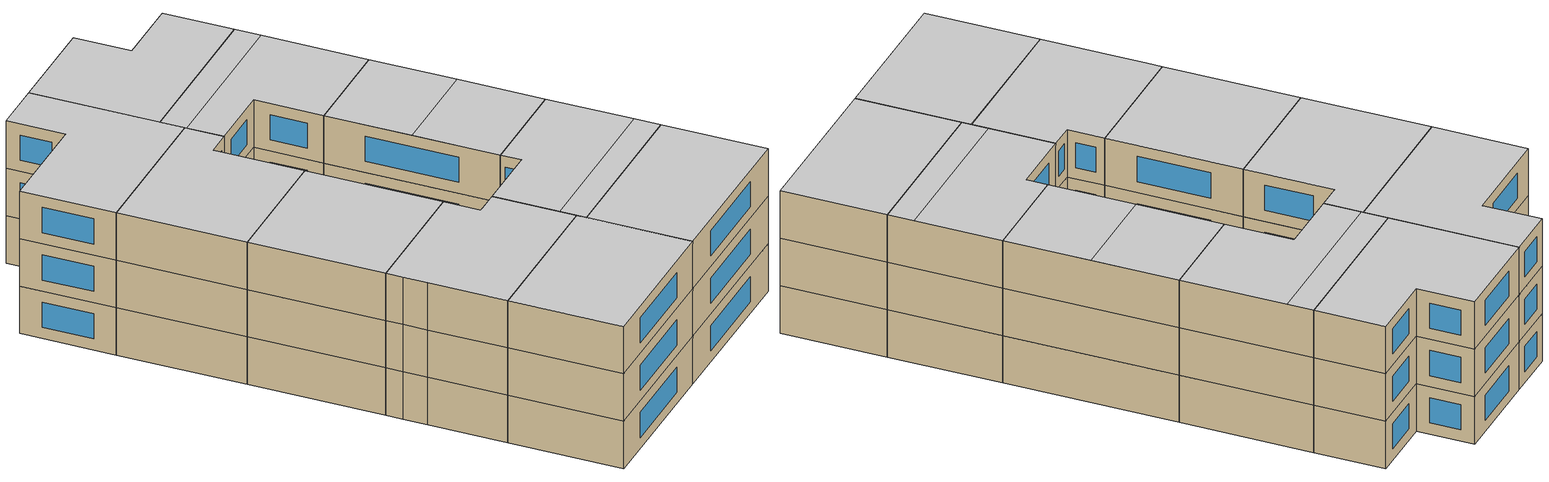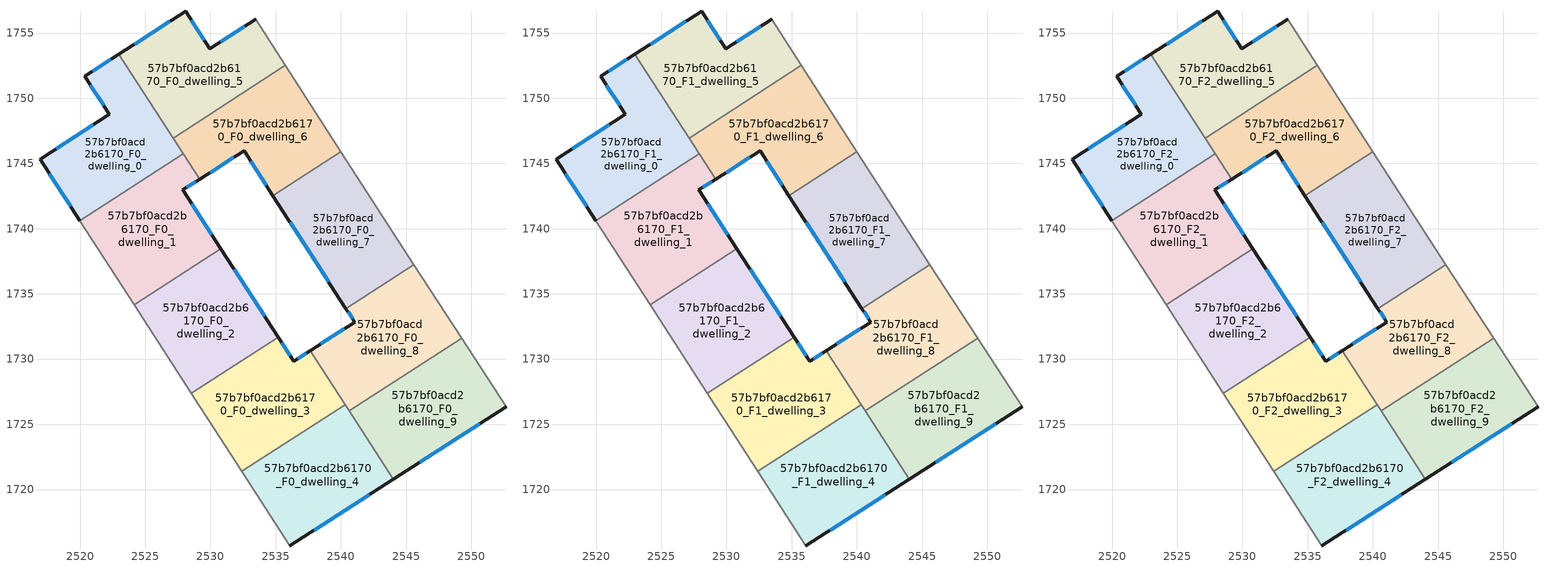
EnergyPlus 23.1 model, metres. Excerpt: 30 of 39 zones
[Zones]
57b7bf0acd2b6170_F0_dwelling_0
 floor ground (EU_floor_Construction): 2522.98,1753.38 2527.92,1745.73 2519.99,1740.6 2516.93,1745.34 2522.25,1748.75 2520.35,1751.69 z0
 wall outside (EU_wall_Construction): 2522.98,1753.38 2520.35,1751.69 2522.25,1748.75 2516.93,1745.34 2519.99,1740.6 z0:3
 wall to 57b7bf0acd2b6170_F0_dwelling_1 (EU_wall_Construction): 2519.99,1740.6 2527.92,1745.73 z0:3
 wall to 57b7bf0acd2b6170_F0_dwelling_5 (EU_wall_Construction): 2527.13,1746.95 2522.98,1753.38 z0:3
 wall to 57b7bf0acd2b6170_F0_dwelling_6 (EU_wall_Construction): 2527.92,1745.73 2527.13,1746.95 z0:3
 window (EU_Window_Construction): 2522.36,1752.98 2520.97,1752.09 / 2517.65,1744.23 2519.27,1741.72 / 2521,1747.95 2518.18,1746.14 / 2520.8,1751 2521.8,1749.44 z0.7:2.3
57b7bf0acd2b6170_F0_dwelling_1
 floor ground (EU_floor_Construction): 2529.17,1743.79 2527.89,1742.97 2530.79,1738.47 2524.15,1734.18 2519.99,1740.6 2527.92,1745.73 z0
 wall outside (EU_wall_Construction): 2530.79,1738.47 2527.89,1742.97 2529.17,1743.79 z0:3
 wall to 57b7bf0acd2b6170_F0_dwelling_2 (EU_wall_Construction): 2524.15,1734.18 2530.79,1738.47 z0:3
 wall adiabatic (EU_wall_Construction): 2519.99,1740.6 2524.15,1734.18 z0:3
 wall to 57b7bf0acd2b6170_F0_dwelling_6 (EU_wall_Construction): 2529.17,1743.79 2527.92,1745.73 z0:3
 window (EU_Window_Construction): 2528.19,1743.16 2528.87,1743.6 / 2530.11,1739.53 2528.57,1741.91 z0.7:2.3
57b7bf0acd2b6170_F0_dwelling_2
 floor ground (EU_floor_Construction): 2530.79,1738.47 2535.18,1731.68 2528.54,1727.38 2524.15,1734.18 z0
 wall outside (EU_wall_Construction): 2535.18,1731.68 2530.79,1738.47 z0:3
 wall to 57b7bf0acd2b6170_F0_dwelling_3 (EU_wall_Construction): 2528.54,1727.38 2535.18,1731.68 z0:3
 wall adiabatic (EU_wall_Construction): 2524.15,1734.18 2528.54,1727.38 z0:3
 window (EU_Window_Construction): 2534.15,1733.27 2531.82,1736.88 z0.7:2.3
57b7bf0acd2b6170_F0_dwelling_3
 floor ground (EU_floor_Construction): 2537.67,1730.65 2540.34,1726.51 2532.42,1721.38 2529.87,1725.32 2529.08,1726.55 2528.54,1727.38 2535.18,1731.68 2536.38,1729.82 z0
 wall outside (EU_wall_Construction): 2537.67,1730.65 2536.38,1729.82 2535.18,1731.68 z0:3
 wall to 57b7bf0acd2b6170_F0_dwelling_4 (EU_wall_Construction): 2532.42,1721.38 2540.34,1726.51 z0:3
 wall adiabatic (EU_wall_Construction): 2528.54,1727.38 2529.08,1726.55 2529.87,1725.32 2532.42,1721.38 z0:3
 wall to 57b7bf0acd2b6170_F0_dwelling_8 (EU_wall_Construction): 2540.34,1726.51 2537.67,1730.65 z0:3
 window (EU_Window_Construction): 2537.36,1730.46 2536.68,1730.02 / 2536.1,1730.26 2535.47,1731.24 z0.7:2.3
57b7bf0acd2b6170_F0_dwelling_4
 floor ground (EU_floor_Construction): 2540.34,1726.51 2544.03,1720.79 2536.09,1715.7 2532.42,1721.38 z0
 wall outside (EU_wall_Construction): 2536.09,1715.7 2544.03,1720.79 z0:3
 wall adiabatic (EU_wall_Construction): 2532.42,1721.38 2536.09,1715.7 z0:3
 wall to 57b7bf0acd2b6170_F0_dwelling_9 (EU_wall_Construction): 2544.03,1720.79 2540.65,1726.03 z0:3
 wall to 57b7bf0acd2b6170_F0_dwelling_8 (EU_wall_Construction): 2540.65,1726.03 2540.34,1726.51 z0:3
 window (EU_Window_Construction): 2537.96,1716.89 2542.17,1719.6 z0.7:2.3
57b7bf0acd2b6170_F0_dwelling_5
 floor ground (EU_floor_Construction): 2533.46,1756.05 2535.74,1752.51 2527.13,1746.95 2522.98,1753.38 2528.09,1756.66 2529.95,1753.79 z0
 wall outside (EU_wall_Construction): 2533.46,1756.05 2529.95,1753.79 2528.09,1756.66 2522.98,1753.38 z0:3
 wall to 57b7bf0acd2b6170_F0_dwelling_6 (EU_wall_Construction): 2527.13,1746.95 2535.74,1752.51 z0:3
 wall adiabatic (EU_wall_Construction): 2535.74,1752.51 2533.46,1756.05 z0:3
 window (EU_Window_Construction): 2526.89,1755.89 2524.18,1754.15 / 2529.51,1754.46 2528.53,1755.99 / 2532.63,1755.52 2530.77,1754.32 z0.7:2.3
57b7bf0acd2b6170_F0_dwelling_6
 floor ground (EU_floor_Construction): 2535.74,1752.51 2540.01,1745.91 2534.79,1742.54 2532.58,1745.97 2529.17,1743.79 2527.13,1746.95 z0
 wall outside (EU_wall_Construction): 2529.17,1743.79 2532.58,1745.97 2534.79,1742.54 z0:3
 wall adiabatic (EU_wall_Construction): 2540.01,1745.91 2535.74,1752.51 z0:3
 wall to 57b7bf0acd2b6170_F0_dwelling_7 (EU_wall_Construction): 2534.79,1742.54 2540.01,1745.91 z0:3
 window (EU_Window_Construction): 2529.97,1744.3 2531.78,1745.46 / 2533.1,1745.17 2534.27,1743.35 z0.7:2.3
57b7bf0acd2b6170_F0_dwelling_7
 floor ground (EU_floor_Construction): 2540.01,1745.91 2545.61,1737.25 2540.39,1733.88 2534.79,1742.54 z0
 wall outside (EU_wall_Construction): 2534.79,1742.54 2540.39,1733.88 z0:3
 wall adiabatic (EU_wall_Construction): 2545.61,1737.25 2540.01,1745.91 z0:3
 wall to 57b7bf0acd2b6170_F0_dwelling_8 (EU_wall_Construction): 2540.39,1733.88 2545.61,1737.25 z0:3
 window (EU_Window_Construction): 2536.11,1740.51 2539.08,1735.91 z0.7:2.3
57b7bf0acd2b6170_F0_dwelling_8
 floor ground (EU_floor_Construction): 2545.61,1737.25 2549.26,1731.59 2540.65,1726.03 2537.67,1730.65 2541.07,1732.83 2540.39,1733.88 z0
 wall outside (EU_wall_Construction): 2540.39,1733.88 2541.07,1732.83 2537.67,1730.65 z0:3
 wall adiabatic (EU_wall_Construction): 2549.26,1731.59 2545.61,1737.25 z0:3
 wall to 57b7bf0acd2b6170_F0_dwelling_9 (EU_wall_Construction): 2540.65,1726.03 2549.26,1731.59 z0:3
 window (EU_Window_Construction): 2540.27,1732.32 2538.46,1731.16 / 2540.55,1733.63 2540.91,1733.08 z0.7:2.3
57b7bf0acd2b6170_F0_dwelling_9
 floor ground (EU_floor_Construction): 2549.26,1731.59 2552.66,1726.33 2544.03,1720.79 2540.65,1726.03 z0
 wall outside (EU_wall_Construction): 2544.03,1720.79 2552.66,1726.33 z0:3
 wall adiabatic (EU_wall_Construction): 2552.66,1726.33 2549.26,1731.59 z0:3
 window (EU_Window_Construction): 2546.06,1722.09 2550.64,1725.03 z0.7:2.3
57b7bf0acd2b6170_F1_dwelling_0
 floor to 57b7bf0acd2b6170_F0_dwelling_0 (EU_floor_Construction): 2522.98,1753.38 2527.92,1745.73 2519.99,1740.6 2516.93,1745.34 2522.25,1748.75 2520.35,1751.69 z3
 wall outside (EU_wall_Construction): 2522.98,1753.38 2520.35,1751.69 2522.25,1748.75 2516.93,1745.34 2519.99,1740.6 z3:6
 wall to 57b7bf0acd2b6170_F1_dwelling_1 (EU_wall_Construction): 2519.99,1740.6 2527.92,1745.73 z3:6
 wall to 57b7bf0acd2b6170_F1_dwelling_5 (EU_wall_Construction): 2527.13,1746.95 2522.98,1753.38 z3:6
 wall to 57b7bf0acd2b6170_F1_dwelling_6 (EU_wall_Construction): 2527.92,1745.73 2527.13,1746.95 z3:6
 window (EU_Window_Construction): 2522.36,1752.98 2520.97,1752.09 / 2517.65,1744.23 2519.27,1741.72 / 2521,1747.95 2518.18,1746.14 / 2520.8,1751 2521.8,1749.44 z3.7:5.3
57b7bf0acd2b6170_F1_dwelling_1
 floor to 57b7bf0acd2b6170_F0_dwelling_1 (EU_floor_Construction): 2529.17,1743.79 2527.89,1742.97 2530.79,1738.47 2524.15,1734.18 2519.99,1740.6 2527.92,1745.73 z3
 wall outside (EU_wall_Construction): 2530.79,1738.47 2527.89,1742.97 2529.17,1743.79 z3:6
 wall to 57b7bf0acd2b6170_F1_dwelling_2 (EU_wall_Construction): 2524.15,1734.18 2530.79,1738.47 z3:6
 wall adiabatic (EU_wall_Construction): 2519.99,1740.6 2524.15,1734.18 z3:6
 wall to 57b7bf0acd2b6170_F1_dwelling_6 (EU_wall_Construction): 2529.17,1743.79 2527.92,1745.73 z3:6
 window (EU_Window_Construction): 2528.19,1743.16 2528.87,1743.6 / 2530.11,1739.53 2528.57,1741.91 z3.7:5.3
57b7bf0acd2b6170_F1_dwelling_2
 floor to 57b7bf0acd2b6170_F0_dwelling_2 (EU_floor_Construction): 2530.79,1738.47 2535.18,1731.68 2528.54,1727.38 2524.15,1734.18 z3
 wall outside (EU_wall_Construction): 2535.18,1731.68 2530.79,1738.47 z3:6
 wall to 57b7bf0acd2b6170_F1_dwelling_3 (EU_wall_Construction): 2528.54,1727.38 2535.18,1731.68 z3:6
 wall adiabatic (EU_wall_Construction): 2524.15,1734.18 2528.54,1727.38 z3:6
 window (EU_Window_Construction): 2534.15,1733.27 2531.82,1736.88 z3.7:5.3
57b7bf0acd2b6170_F1_dwelling_3
 floor to 57b7bf0acd2b6170_F0_dwelling_3 (EU_floor_Construction): 2537.67,1730.65 2540.34,1726.51 2532.42,1721.38 2529.87,1725.32 2529.08,1726.55 2528.54,1727.38 2535.18,1731.68 2536.38,1729.82 z3
 wall outside (EU_wall_Construction): 2537.67,1730.65 2536.38,1729.82 2535.18,1731.68 z3:6
 wall to 57b7bf0acd2b6170_F1_dwelling_4 (EU_wall_Construction): 2532.42,1721.38 2540.34,1726.51 z3:6
 wall adiabatic (EU_wall_Construction): 2528.54,1727.38 2529.08,1726.55 2529.87,1725.32 2532.42,1721.38 z3:6
 wall to 57b7bf0acd2b6170_F1_dwelling_8 (EU_wall_Construction): 2540.34,1726.51 2537.67,1730.65 z3:6
 window (EU_Window_Construction): 2537.36,1730.46 2536.68,1730.02 / 2536.1,1730.26 2535.47,1731.24 z3.7:5.3
57b7bf0acd2b6170_F1_dwelling_4
 floor to 57b7bf0acd2b6170_F0_dwelling_4 (EU_floor_Construction): 2540.34,1726.51 2544.03,1720.79 2536.09,1715.7 2532.42,1721.38 z3
 wall outside (EU_wall_Construction): 2536.09,1715.7 2544.03,1720.79 z3:6
 wall adiabatic (EU_wall_Construction): 2532.42,1721.38 2536.09,1715.7 z3:6
 wall to 57b7bf0acd2b6170_F1_dwelling_9 (EU_wall_Construction): 2544.03,1720.79 2540.65,1726.03 z3:6
 wall to 57b7bf0acd2b6170_F1_dwelling_8 (EU_wall_Construction): 2540.65,1726.03 2540.34,1726.51 z3:6
 window (EU_Window_Construction): 2537.96,1716.89 2542.17,1719.6 z3.7:5.3
57b7bf0acd2b6170_F1_dwelling_5
 floor to 57b7bf0acd2b6170_F0_dwelling_5 (EU_floor_Construction): 2533.46,1756.05 2535.74,1752.51 2527.13,1746.95 2522.98,1753.38 2528.09,1756.66 2529.95,1753.79 z3
 wall outside (EU_wall_Construction): 2533.46,1756.05 2529.95,1753.79 2528.09,1756.66 2522.98,1753.38 z3:6
 wall to 57b7bf0acd2b6170_F1_dwelling_6 (EU_wall_Construction): 2527.13,1746.95 2535.74,1752.51 z3:6
 wall adiabatic (EU_wall_Construction): 2535.74,1752.51 2533.46,1756.05 z3:6
 window (EU_Window_Construction): 2526.89,1755.89 2524.18,1754.15 / 2529.51,1754.46 2528.53,1755.99 / 2532.63,1755.52 2530.77,1754.32 z3.7:5.3
57b7bf0acd2b6170_F1_dwelling_6
 floor to 57b7bf0acd2b6170_F0_dwelling_6 (EU_floor_Construction): 2535.74,1752.51 2540.01,1745.91 2534.79,1742.54 2532.58,1745.97 2529.17,1743.79 2527.13,1746.95 z3
 wall outside (EU_wall_Construction): 2529.17,1743.79 2532.58,1745.97 2534.79,1742.54 z3:6
 wall adiabatic (EU_wall_Construction): 2540.01,1745.91 2535.74,1752.51 z3:6
 wall to 57b7bf0acd2b6170_F1_dwelling_7 (EU_wall_Construction): 2534.79,1742.54 2540.01,1745.91 z3:6
 window (EU_Window_Construction): 2529.97,1744.3 2531.78,1745.46 / 2533.1,1745.17 2534.27,1743.35 z3.7:5.3
57b7bf0acd2b6170_F1_dwelling_7
 floor to 57b7bf0acd2b6170_F0_dwelling_7 (EU_floor_Construction): 2540.01,1745.91 2545.61,1737.25 2540.39,1733.88 2534.79,1742.54 z3
 wall outside (EU_wall_Construction): 2534.79,1742.54 2540.39,1733.88 z3:6
 wall adiabatic (EU_wall_Construction): 2545.61,1737.25 2540.01,1745.91 z3:6
 wall to 57b7bf0acd2b6170_F1_dwelling_8 (EU_wall_Construction): 2540.39,1733.88 2545.61,1737.25 z3:6
 window (EU_Window_Construction): 2536.11,1740.51 2539.08,1735.91 z3.7:5.3
57b7bf0acd2b6170_F1_dwelling_8
 floor to 57b7bf0acd2b6170_F0_dwelling_8 (EU_floor_Construction): 2545.61,1737.25 2549.26,1731.59 2540.65,1726.03 2537.67,1730.65 2541.07,1732.83 2540.39,1733.88 z3
 wall outside (EU_wall_Construction): 2540.39,1733.88 2541.07,1732.83 2537.67,1730.65 z3:6
 wall adiabatic (EU_wall_Construction): 2549.26,1731.59 2545.61,1737.25 z3:6
 wall to 57b7bf0acd2b6170_F1_dwelling_9 (EU_wall_Construction): 2540.65,1726.03 2549.26,1731.59 z3:6
 window (EU_Window_Construction): 2540.27,1732.32 2538.46,1731.16 / 2540.55,1733.63 2540.91,1733.08 z3.7:5.3
57b7bf0acd2b6170_F1_dwelling_9
 floor to 57b7bf0acd2b6170_F0_dwelling_9 (EU_floor_Construction): 2549.26,1731.59 2552.66,1726.33 2544.03,1720.79 2540.65,1726.03 z3
 wall outside (EU_wall_Construction): 2544.03,1720.79 2552.66,1726.33 z3:6
 wall adiabatic (EU_wall_Construction): 2552.66,1726.33 2549.26,1731.59 z3:6
 window (EU_Window_Construction): 2546.06,1722.09 2550.64,1725.03 z3.7:5.3
57b7bf0acd2b6170_F2_dwelling_0
 floor to 57b7bf0acd2b6170_F1_dwelling_0 (EU_floor_Construction): 2522.98,1753.38 2527.92,1745.73 2519.99,1740.6 2516.93,1745.34 2522.25,1748.75 2520.35,1751.69 z6
 wall outside (EU_wall_Construction): 2522.98,1753.38 2520.35,1751.69 2522.25,1748.75 2516.93,1745.34 2519.99,1740.6 z6:9
 wall to 57b7bf0acd2b6170_F2_dwelling_1 (EU_wall_Construction): 2519.99,1740.6 2527.92,1745.73 z6:9
 wall to 57b7bf0acd2b6170_F2_dwelling_5 (EU_wall_Construction): 2527.13,1746.95 2522.98,1753.38 z6:9
 wall to 57b7bf0acd2b6170_F2_dwelling_6 (EU_wall_Construction): 2527.92,1745.73 2527.13,1746.95 z6:9
 window (EU_Window_Construction): 2522.36,1752.98 2520.97,1752.09 / 2517.65,1744.23 2519.27,1741.72 / 2521,1747.95 2518.18,1746.14 / 2520.8,1751 2521.8,1749.44 z6.7:8.3
 ceiling to 57b7bf0acd2b6170_F3_dwelling_0 (EU_floor_Construction): 2527.92,1745.73 2522.98,1753.38 2520.35,1751.69 2522.25,1748.75 2516.93,1745.34 2519.99,1740.6 z9
57b7bf0acd2b6170_F2_dwelling_1
 floor to 57b7bf0acd2b6170_F1_dwelling_1 (EU_floor_Construction): 2529.17,1743.79 2527.89,1742.97 2530.79,1738.47 2524.15,1734.18 2519.99,1740.6 2527.92,1745.73 z6
 wall outside (EU_wall_Construction): 2530.79,1738.47 2527.89,1742.97 2529.17,1743.79 z6:9
 wall to 57b7bf0acd2b6170_F2_dwelling_2 (EU_wall_Construction): 2524.15,1734.18 2530.79,1738.47 z6:9
 wall adiabatic (EU_wall_Construction): 2519.99,1740.6 2524.15,1734.18 z6:9
 wall to 57b7bf0acd2b6170_F2_dwelling_6 (EU_wall_Construction): 2529.17,1743.79 2527.92,1745.73 z6:9
 window (EU_Window_Construction): 2528.19,1743.16 2528.87,1743.6 / 2530.11,1739.53 2528.57,1741.91 z6.7:8.3
 ceiling to 57b7bf0acd2b6170_F3_dwelling_1 (EU_floor_Construction): 2530.79,1738.47 2527.89,1742.97 2529.17,1743.79 2527.92,1745.73 2519.99,1740.6 2524.15,1734.18 z9
57b7bf0acd2b6170_F2_dwelling_2
 floor to 57b7bf0acd2b6170_F1_dwelling_2 (EU_floor_Construction): 2530.79,1738.47 2535.18,1731.68 2528.54,1727.38 2524.15,1734.18 z6
 wall outside (EU_wall_Construction): 2535.18,1731.68 2530.79,1738.47 z6:9
 wall to 57b7bf0acd2b6170_F2_dwelling_3 (EU_wall_Construction): 2528.54,1727.38 2535.18,1731.68 z6:9
 wall adiabatic (EU_wall_Construction): 2524.15,1734.18 2528.54,1727.38 z6:9
 window (EU_Window_Construction): 2534.15,1733.27 2531.82,1736.88 z6.7:8.3
 ceiling to 57b7bf0acd2b6170_F3_dwelling_2 (EU_floor_Construction): 2535.18,1731.68 2530.79,1738.47 2524.15,1734.18 2528.54,1727.38 z9
57b7bf0acd2b6170_F2_dwelling_3
 floor to 57b7bf0acd2b6170_F1_dwelling_3 (EU_floor_Construction): 2537.67,1730.65 2540.34,1726.51 2532.42,1721.38 2529.87,1725.32 2529.08,1726.55 2528.54,1727.38 2535.18,1731.68 2536.38,1729.82 z6
 wall outside (EU_wall_Construction): 2537.67,1730.65 2536.38,1729.82 2535.18,1731.68 z6:9
 wall to 57b7bf0acd2b6170_F2_dwelling_4 (EU_wall_Construction): 2532.42,1721.38 2540.34,1726.51 z6:9
 wall adiabatic (EU_wall_Construction): 2528.54,1727.38 2529.08,1726.55 2529.87,1725.32 2532.42,1721.38 z6:9
 wall to 57b7bf0acd2b6170_F2_dwelling_8 (EU_wall_Construction): 2540.34,1726.51 2537.67,1730.65 z6:9
 window (EU_Window_Construction): 2537.36,1730.46 2536.68,1730.02 / 2536.1,1730.26 2535.47,1731.24 z6.7:8.3
 ceiling to 57b7bf0acd2b6170_F3_dwelling_3 (EU_floor_Construction): 2540.34,1726.51 2537.67,1730.65 2536.38,1729.82 2535.18,1731.68 2528.54,1727.38 2529.08,1726.55 2529.87,1725.32 2532.42,1721.38 z9
57b7bf0acd2b6170_F2_dwelling_4
 floor to 57b7bf0acd2b6170_F1_dwelling_4 (EU_floor_Construction): 2540.34,1726.51 2544.03,1720.79 2536.09,1715.7 2532.42,1721.38 z6
 wall outside (EU_wall_Construction): 2536.09,1715.7 2544.03,1720.79 z6:9
 wall adiabatic (EU_wall_Construction): 2532.42,1721.38 2536.09,1715.7 z6:9
 wall to 57b7bf0acd2b6170_F2_dwelling_9 (EU_wall_Construction): 2544.03,1720.79 2540.65,1726.03 z6:9
 wall to 57b7bf0acd2b6170_F2_dwelling_8 (EU_wall_Construction): 2540.65,1726.03 2540.34,1726.51 z6:9
 window (EU_Window_Construction): 2537.96,1716.89 2542.17,1719.6 z6.7:8.3
 ceiling to 57b7bf0acd2b6170_F3_dwelling_4 (EU_floor_Construction): 2544.03,1720.79 2540.34,1726.51 2532.42,1721.38 2536.09,1715.7 z9
57b7bf0acd2b6170_F2_dwelling_5
 floor to 57b7bf0acd2b6170_F1_dwelling_5 (EU_floor_Construction): 2533.46,1756.05 2535.74,1752.51 2527.13,1746.95 2522.98,1753.38 2528.09,1756.66 2529.95,1753.79 z6
 wall outside (EU_wall_Construction): 2533.46,1756.05 2529.95,1753.79 2528.09,1756.66 2522.98,1753.38 z6:9
 wall to 57b7bf0acd2b6170_F2_dwelling_6 (EU_wall_Construction): 2527.13,1746.95 2535.74,1752.51 z6:9
 wall adiabatic (EU_wall_Construction): 2535.74,1752.51 2533.46,1756.05 z6:9
 window (EU_Window_Construction): 2526.89,1755.89 2524.18,1754.15 / 2529.51,1754.46 2528.53,1755.99 / 2532.63,1755.52 2530.77,1754.32 z6.7:8.3
 ceiling to 57b7bf0acd2b6170_F3_dwelling_5 (EU_floor_Construction): 2535.74,1752.51 2533.46,1756.05 2529.95,1753.79 2528.09,1756.66 2522.98,1753.38 2527.13,1746.95 z9
57b7bf0acd2b6170_F2_dwelling_6
 floor to 57b7bf0acd2b6170_F1_dwelling_6 (EU_floor_Construction): 2535.74,1752.51 2540.01,1745.91 2534.79,1742.54 2532.58,1745.97 2529.17,1743.79 2527.13,1746.95 z6
 wall outside (EU_wall_Construction): 2529.17,1743.79 2532.58,1745.97 2534.79,1742.54 z6:9
 wall adiabatic (EU_wall_Construction): 2540.01,1745.91 2535.74,1752.51 z6:9
 wall to 57b7bf0acd2b6170_F2_dwelling_7 (EU_wall_Construction): 2534.79,1742.54 2540.01,1745.91 z6:9
 window (EU_Window_Construction): 2529.97,1744.3 2531.78,1745.46 / 2533.1,1745.17 2534.27,1743.35 z6.7:8.3
 ceiling to 57b7bf0acd2b6170_F3_dwelling_6 (EU_floor_Construction): 2540.01,1745.91 2536.59,1751.2 2527.98,1745.64 2529.17,1743.79 2532.58,1745.97 2534.79,1742.54 z9
 ceiling to 57b7bf0acd2b6170_F3_dwelling_5 (EU_floor_Construction): 2536.59,1751.2 2535.74,1752.51 2527.13,1746.95 2527.98,1745.64 z9
57b7bf0acd2b6170_F2_dwelling_7
 floor to 57b7bf0acd2b6170_F1_dwelling_7 (EU_floor_Construction): 2540.01,1745.91 2545.61,1737.25 2540.39,1733.88 2534.79,1742.54 z6
 wall outside (EU_wall_Construction): 2534.79,1742.54 2540.39,1733.88 z6:9
 wall adiabatic (EU_wall_Construction): 2545.61,1737.25 2540.01,1745.91 z6:9
 wall to 57b7bf0acd2b6170_F2_dwelling_8 (EU_wall_Construction): 2540.39,1733.88 2545.61,1737.25 z6:9
 window (EU_Window_Construction): 2536.11,1740.51 2539.08,1735.91 z6.7:8.3
 ceiling to 57b7bf0acd2b6170_F3_dwelling_7 (EU_floor_Construction): 2545.61,1737.25 2542.81,1741.58 2537.59,1738.21 2540.39,1733.88 z9
 ceiling to 57b7bf0acd2b6170_F3_dwelling_6 (EU_floor_Construction): 2542.81,1741.58 2540.01,1745.91 2534.79,1742.54 2537.59,1738.21 z9
57b7bf0acd2b6170_F2_dwelling_8
 floor to 57b7bf0acd2b6170_F1_dwelling_8 (EU_floor_Construction): 2545.61,1737.25 2549.26,1731.59 2540.65,1726.03 2537.67,1730.65 2541.07,1732.83 2540.39,1733.88 z6
 wall outside (EU_wall_Construction): 2540.39,1733.88 2541.07,1732.83 2537.67,1730.65 z6:9
 wall adiabatic (EU_wall_Construction): 2549.26,1731.59 2545.61,1737.25 z6:9
 wall to 57b7bf0acd2b6170_F2_dwelling_9 (EU_wall_Construction): 2540.65,1726.03 2549.26,1731.59 z6:9
 window (EU_Window_Construction): 2540.27,1732.32 2538.46,1731.16 / 2540.55,1733.63 2540.91,1733.08 z6.7:8.3
 ceiling to 57b7bf0acd2b6170_F3_dwelling_8 (EU_floor_Construction): 2549.26,1731.59 2548.41,1732.9 2539.81,1727.34 2540.65,1726.03 z9
 ceiling to 57b7bf0acd2b6170_F3_dwelling_7 (EU_floor_Construction): 2548.41,1732.9 2545.61,1737.25 2540.39,1733.88 2541.07,1732.83 2537.67,1730.65 2539.81,1727.34 z9
57b7bf0acd2b6170_F2_dwelling_9
 floor to 57b7bf0acd2b6170_F1_dwelling_9 (EU_floor_Construction): 2549.26,1731.59 2552.66,1726.33 2544.03,1720.79 2540.65,1726.03 z6
 wall outside (EU_wall_Construction): 2544.03,1720.79 2552.66,1726.33 z6:9
 wall adiabatic (EU_wall_Construction): 2552.66,1726.33 2549.26,1731.59 z6:9
 window (EU_Window_Construction): 2546.06,1722.09 2550.64,1725.03 z6.7:8.3
 ceiling to 57b7bf0acd2b6170_F3_dwelling_8 (EU_floor_Construction): 2552.66,1726.33 2549.26,1731.59 2540.65,1726.03 2544.03,1720.79 z9
[Building]
EU S2 Campaign: North Axis=0; Terrain=City; Solar Distribution=FullExterior
[Site:Location]
Budapest.Ferenc.Liszt.Intl.AP: Latitude=47.437; Longitude=19.256; Time Zone=1; Elevation=185
[SizingPeriod:WeatherFileDays]
AnnualSizingPeriod: Begin Month=1; Begin Day of Month=1; End Month=12; End Day of Month=31; Day of Week for Start Day=Monday; Use Weather File Daylight Saving Period=No; Use Weather File Rain and Snow Indicators=No
[MATERIAL]
EU_InternalMass_Material: Roughness=MediumRough; Thickness=0.1; Conductivity=1; Density=1800; Specific Heat=900; Thermal Absorptance=0.9; Solar Absorptance=0.7; Visible Absorptance=0.7
[MATERIAL:NOMASS] Roughness=MediumRough; Thermal Absorptance=0.9; Solar Absorptance=0.7; Visible Absorptance=0.7
Name | Thermal Resistance
EU_wall_NoMass | 0.832559
EU_floor_NoMass | 0.872794
[WINDOWMATERIAL:SIMPLEGLAZINGSYSTEM]
EU_Window_SimpleGlazing: UFactor=2.79869; Solar Heat Gain Coefficient=0.75; Visible Transmittance=0.75
[CONSTRUCTION]
EU_wall_Construction: EU_wall_NoMass
EU_floor_Construction: EU_floor_NoMass
EU_Window_Construction: EU_Window_SimpleGlazing
EU_InternalMass_Construction: EU_InternalMass_Material
[ZONE] Type=1; Multiplier=1; Ceiling Height=autocalculate; Floor Area=autocalculate; Part of Total Floor Area=Yes
Name | Volume
57b7bf0acd2b6170_F0_dwelling_0; 57b7bf0acd2b6170_F1_dwelling_0; 57b7bf0acd2b6170_F2_dwelling_0; 57b7bf0acd2b6170_F0_dwelling_3; 57b7bf0acd2b6170_F1_dwelling_3; 57b7bf0acd2b6170_F2_dwelling_3 | 192.117
57b7bf0acd2b6170_F0_dwelling_1; 57b7bf0acd2b6170_F1_dwelling_1; 57b7bf0acd2b6170_F2_dwelling_1 | 192.144
57b7bf0acd2b6170_F0_dwelling_2; 57b7bf0acd2b6170_F1_dwelling_2; 57b7bf0acd2b6170_F2_dwelling_2 | 192.125
57b7bf0acd2b6170_F0_dwelling_4; 57b7bf0acd2b6170_F1_dwelling_4; 57b7bf0acd2b6170_F2_dwelling_4; 57b7bf0acd2b6170_F0_dwelling_7; 57b7bf0acd2b6170_F1_dwelling_7; 57b7bf0acd2b6170_F2_dwelling_7 | 192.128
57b7bf0acd2b6170_F0_dwelling_5; 57b7bf0acd2b6170_F1_dwelling_5; 57b7bf0acd2b6170_F2_dwelling_5 | 192.141
57b7bf0acd2b6170_F0_dwelling_6; 57b7bf0acd2b6170_F1_dwelling_6; 57b7bf0acd2b6170_F2_dwelling_6 | 192.095
57b7bf0acd2b6170_F0_dwelling_8; 57b7bf0acd2b6170_F1_dwelling_8; 57b7bf0acd2b6170_F2_dwelling_8; 57b7bf0acd2b6170_F0_dwelling_9; 57b7bf0acd2b6170_F1_dwelling_9; 57b7bf0acd2b6170_F2_dwelling_9 | 192.134
[INTERNALMASS] Construction=EU_InternalMass_Construction
Name | Zone or ZoneList | Surface Area
57b7bf0acd2b6170_F0_dwelling_0_EU_InternalMass | 57b7bf0acd2b6170_F0_dwelling_0 | 64.0389
57b7bf0acd2b6170_F0_dwelling_1_EU_InternalMass | 57b7bf0acd2b6170_F0_dwelling_1 | 64.0481
57b7bf0acd2b6170_F0_dwelling_2_EU_InternalMass | 57b7bf0acd2b6170_F0_dwelling_2 | 64.0417
57b7bf0acd2b6170_F0_dwelling_3_EU_InternalMass | 57b7bf0acd2b6170_F0_dwelling_3 | 64.0388
57b7bf0acd2b6170_F0_dwelling_4_EU_InternalMass | 57b7bf0acd2b6170_F0_dwelling_4 | 64.0482
57b7bf0acd2b6170_F0_dwelling_5_EU_InternalMass | 57b7bf0acd2b6170_F0_dwelling_5 | 64.0469
57b7bf0acd2b6170_F0_dwelling_6_EU_InternalMass | 57b7bf0acd2b6170_F0_dwelling_6 | 64.0317
57b7bf0acd2b6170_F0_dwelling_7_EU_InternalMass | 57b7bf0acd2b6170_F0_dwelling_7 | 64.0428
57b7bf0acd2b6170_F0_dwelling_8_EU_InternalMass | 57b7bf0acd2b6170_F0_dwelling_8 | 64.0445
57b7bf0acd2b6170_F0_dwelling_9_EU_InternalMass | 57b7bf0acd2b6170_F0_dwelling_9 | 64.0445
57b7bf0acd2b6170_F1_dwelling_0_EU_InternalMass | 57b7bf0acd2b6170_F1_dwelling_0 | 64.0389
57b7bf0acd2b6170_F1_dwelling_1_EU_InternalMass | 57b7bf0acd2b6170_F1_dwelling_1 | 64.0481
57b7bf0acd2b6170_F1_dwelling_2_EU_InternalMass | 57b7bf0acd2b6170_F1_dwelling_2 | 64.0417
57b7bf0acd2b6170_F1_dwelling_3_EU_InternalMass | 57b7bf0acd2b6170_F1_dwelling_3 | 64.0388
57b7bf0acd2b6170_F1_dwelling_4_EU_InternalMass | 57b7bf0acd2b6170_F1_dwelling_4 | 64.0482
57b7bf0acd2b6170_F1_dwelling_5_EU_InternalMass | 57b7bf0acd2b6170_F1_dwelling_5 | 64.0469
57b7bf0acd2b6170_F1_dwelling_6_EU_InternalMass | 57b7bf0acd2b6170_F1_dwelling_6 | 64.0317
57b7bf0acd2b6170_F1_dwelling_7_EU_InternalMass | 57b7bf0acd2b6170_F1_dwelling_7 | 64.0428
57b7bf0acd2b6170_F1_dwelling_8_EU_InternalMass | 57b7bf0acd2b6170_F1_dwelling_8 | 64.0445
57b7bf0acd2b6170_F1_dwelling_9_EU_InternalMass | 57b7bf0acd2b6170_F1_dwelling_9 | 64.0445
57b7bf0acd2b6170_F2_dwelling_0_EU_InternalMass | 57b7bf0acd2b6170_F2_dwelling_0 | 64.0389
57b7bf0acd2b6170_F2_dwelling_1_EU_InternalMass | 57b7bf0acd2b6170_F2_dwelling_1 | 64.0481
57b7bf0acd2b6170_F2_dwelling_2_EU_InternalMass | 57b7bf0acd2b6170_F2_dwelling_2 | 64.0417
57b7bf0acd2b6170_F2_dwelling_3_EU_InternalMass | 57b7bf0acd2b6170_F2_dwelling_3 | 64.0388
57b7bf0acd2b6170_F2_dwelling_4_EU_InternalMass | 57b7bf0acd2b6170_F2_dwelling_4 | 64.0482
57b7bf0acd2b6170_F2_dwelling_5_EU_InternalMass | 57b7bf0acd2b6170_F2_dwelling_5 | 64.0469
57b7bf0acd2b6170_F2_dwelling_6_EU_InternalMass | 57b7bf0acd2b6170_F2_dwelling_6 | 64.0317
57b7bf0acd2b6170_F2_dwelling_7_EU_InternalMass | 57b7bf0acd2b6170_F2_dwelling_7 | 64.0428
57b7bf0acd2b6170_F2_dwelling_8_EU_InternalMass | 57b7bf0acd2b6170_F2_dwelling_8 | 64.0445
57b7bf0acd2b6170_F2_dwelling_9_EU_InternalMass | 57b7bf0acd2b6170_F2_dwelling_9 | 64.0445
[OTHEREQUIPMENT] Fuel Type=Electricity; Design Level Calculation Method=Watts/Area; Power per Zone Floor Area=1; Fraction Latent=0; Fraction Radiant=0; Fraction Lost=0; Carbon Dioxide Generation Rate=0; EndUse Subcategory=EU_Step8_InternalGains
Name | Zone or ZoneList or Space or SpaceList | Schedule
EU_Step8_InternalGain_57b7bf0acd2b6170_F0_dwelling_0_f000 | 57b7bf0acd2b6170_F0_dwelling_0 | EU_Step8_GainSchedule_57b7bf0acd2b6170_F0_dwelling_0_f000
EU_Step8_InternalGain_57b7bf0acd2b6170_F0_dwelling_1_f000 | 57b7bf0acd2b6170_F0_dwelling_1 | EU_Step8_GainSchedule_57b7bf0acd2b6170_F0_dwelling_1_f000
EU_Step8_InternalGain_57b7bf0acd2b6170_F0_dwelling_2_f000 | 57b7bf0acd2b6170_F0_dwelling_2 | EU_Step8_GainSchedule_57b7bf0acd2b6170_F0_dwelling_2_f000
EU_Step8_InternalGain_57b7bf0acd2b6170_F0_dwelling_3_f000 | 57b7bf0acd2b6170_F0_dwelling_3 | EU_Step8_GainSchedule_57b7bf0acd2b6170_F0_dwelling_3_f000
EU_Step8_InternalGain_57b7bf0acd2b6170_F0_dwelling_4_f000 | 57b7bf0acd2b6170_F0_dwelling_4 | EU_Step8_GainSchedule_57b7bf0acd2b6170_F0_dwelling_4_f000
EU_Step8_InternalGain_57b7bf0acd2b6170_F0_dwelling_5_f000 | 57b7bf0acd2b6170_F0_dwelling_5 | EU_Step8_GainSchedule_57b7bf0acd2b6170_F0_dwelling_5_f000
EU_Step8_InternalGain_57b7bf0acd2b6170_F0_dwelling_6_f000 | 57b7bf0acd2b6170_F0_dwelling_6 | EU_Step8_GainSchedule_57b7bf0acd2b6170_F0_dwelling_6_f000
EU_Step8_InternalGain_57b7bf0acd2b6170_F0_dwelling_7_f000 | 57b7bf0acd2b6170_F0_dwelling_7 | EU_Step8_GainSchedule_57b7bf0acd2b6170_F0_dwelling_7_f000
EU_Step8_InternalGain_57b7bf0acd2b6170_F0_dwelling_8_f000 | 57b7bf0acd2b6170_F0_dwelling_8 | EU_Step8_GainSchedule_57b7bf0acd2b6170_F0_dwelling_8_f000
EU_Step8_InternalGain_57b7bf0acd2b6170_F0_dwelling_9_f000 | 57b7bf0acd2b6170_F0_dwelling_9 | EU_Step8_GainSchedule_57b7bf0acd2b6170_F0_dwelling_9_f000
EU_Step8_InternalGain_57b7bf0acd2b6170_F1_dwelling_0_f000 | 57b7bf0acd2b6170_F1_dwelling_0 | EU_Step8_GainSchedule_57b7bf0acd2b6170_F1_dwelling_0_f000
EU_Step8_InternalGain_57b7bf0acd2b6170_F1_dwelling_1_f000 | 57b7bf0acd2b6170_F1_dwelling_1 | EU_Step8_GainSchedule_57b7bf0acd2b6170_F1_dwelling_1_f000
EU_Step8_InternalGain_57b7bf0acd2b6170_F1_dwelling_2_f000 | 57b7bf0acd2b6170_F1_dwelling_2 | EU_Step8_GainSchedule_57b7bf0acd2b6170_F1_dwelling_2_f000
EU_Step8_InternalGain_57b7bf0acd2b6170_F1_dwelling_3_f000 | 57b7bf0acd2b6170_F1_dwelling_3 | EU_Step8_GainSchedule_57b7bf0acd2b6170_F1_dwelling_3_f000
EU_Step8_InternalGain_57b7bf0acd2b6170_F1_dwelling_4_f000 | 57b7bf0acd2b6170_F1_dwelling_4 | EU_Step8_GainSchedule_57b7bf0acd2b6170_F1_dwelling_4_f000
EU_Step8_InternalGain_57b7bf0acd2b6170_F1_dwelling_5_f000 | 57b7bf0acd2b6170_F1_dwelling_5 | EU_Step8_GainSchedule_57b7bf0acd2b6170_F1_dwelling_5_f000
EU_Step8_InternalGain_57b7bf0acd2b6170_F1_dwelling_6_f000 | 57b7bf0acd2b6170_F1_dwelling_6 | EU_Step8_GainSchedule_57b7bf0acd2b6170_F1_dwelling_6_f000
EU_Step8_InternalGain_57b7bf0acd2b6170_F1_dwelling_7_f000 | 57b7bf0acd2b6170_F1_dwelling_7 | EU_Step8_GainSchedule_57b7bf0acd2b6170_F1_dwelling_7_f000
EU_Step8_InternalGain_57b7bf0acd2b6170_F1_dwelling_8_f000 | 57b7bf0acd2b6170_F1_dwelling_8 | EU_Step8_GainSchedule_57b7bf0acd2b6170_F1_dwelling_8_f000
EU_Step8_InternalGain_57b7bf0acd2b6170_F1_dwelling_9_f000 | 57b7bf0acd2b6170_F1_dwelling_9 | EU_Step8_GainSchedule_57b7bf0acd2b6170_F1_dwelling_9_f000
EU_Step8_InternalGain_57b7bf0acd2b6170_F2_dwelling_0_f000 | 57b7bf0acd2b6170_F2_dwelling_0 | EU_Step8_GainSchedule_57b7bf0acd2b6170_F2_dwelling_0_f000
EU_Step8_InternalGain_57b7bf0acd2b6170_F2_dwelling_1_f000 | 57b7bf0acd2b6170_F2_dwelling_1 | EU_Step8_GainSchedule_57b7bf0acd2b6170_F2_dwelling_1_f000
EU_Step8_InternalGain_57b7bf0acd2b6170_F2_dwelling_2_f000 | 57b7bf0acd2b6170_F2_dwelling_2 | EU_Step8_GainSchedule_57b7bf0acd2b6170_F2_dwelling_2_f000
EU_Step8_InternalGain_57b7bf0acd2b6170_F2_dwelling_3_f000 | 57b7bf0acd2b6170_F2_dwelling_3 | EU_Step8_GainSchedule_57b7bf0acd2b6170_F2_dwelling_3_f000
EU_Step8_InternalGain_57b7bf0acd2b6170_F2_dwelling_4_f000 | 57b7bf0acd2b6170_F2_dwelling_4 | EU_Step8_GainSchedule_57b7bf0acd2b6170_F2_dwelling_4_f000
EU_Step8_InternalGain_57b7bf0acd2b6170_F2_dwelling_5_f000 | 57b7bf0acd2b6170_F2_dwelling_5 | EU_Step8_GainSchedule_57b7bf0acd2b6170_F2_dwelling_5_f000
EU_Step8_InternalGain_57b7bf0acd2b6170_F2_dwelling_6_f000 | 57b7bf0acd2b6170_F2_dwelling_6 | EU_Step8_GainSchedule_57b7bf0acd2b6170_F2_dwelling_6_f000
EU_Step8_InternalGain_57b7bf0acd2b6170_F2_dwelling_7_f000 | 57b7bf0acd2b6170_F2_dwelling_7 | EU_Step8_GainSchedule_57b7bf0acd2b6170_F2_dwelling_7_f000
EU_Step8_InternalGain_57b7bf0acd2b6170_F2_dwelling_8_f000 | 57b7bf0acd2b6170_F2_dwelling_8 | EU_Step8_GainSchedule_57b7bf0acd2b6170_F2_dwelling_8_f000
EU_Step8_InternalGain_57b7bf0acd2b6170_F2_dwelling_9_f000 | 57b7bf0acd2b6170_F2_dwelling_9 | EU_Step8_GainSchedule_57b7bf0acd2b6170_F2_dwelling_9_f000
[ZONEVENTILATION:DESIGNFLOWRATE] Schedule=EU_AlwaysOn; Design Flow Rate Calculation Method=AirChanges/Hour; Air Changes per Hour=0.475469; Ventilation Type=Natural; Fan Pressure Rise=0; Fan Total Efficiency=1; Constant Term Coefficient=1; Temperature Term Coefficient=0; Velocity Term Coefficient=0; Velocity Squared Term Coefficient=0; Minimum Indoor Temperature=-100; Maximum Indoor Temperature=100; Delta Temperature=-100; Minimum Outdoor Temperature=-100; Maximum Outdoor Temperature=100; Maximum Wind Speed=40
Name | Zone or ZoneList or Space or SpaceList
EU_ConstantAir_57b7bf0acd2b6170_F0_dwelling_0 | 57b7bf0acd2b6170_F0_dwelling_0
EU_ConstantAir_57b7bf0acd2b6170_F0_dwelling_1 | 57b7bf0acd2b6170_F0_dwelling_1
EU_ConstantAir_57b7bf0acd2b6170_F0_dwelling_2 | 57b7bf0acd2b6170_F0_dwelling_2
EU_ConstantAir_57b7bf0acd2b6170_F0_dwelling_3 | 57b7bf0acd2b6170_F0_dwelling_3
EU_ConstantAir_57b7bf0acd2b6170_F0_dwelling_4 | 57b7bf0acd2b6170_F0_dwelling_4
EU_ConstantAir_57b7bf0acd2b6170_F0_dwelling_5 | 57b7bf0acd2b6170_F0_dwelling_5
EU_ConstantAir_57b7bf0acd2b6170_F0_dwelling_6 | 57b7bf0acd2b6170_F0_dwelling_6
EU_ConstantAir_57b7bf0acd2b6170_F0_dwelling_7 | 57b7bf0acd2b6170_F0_dwelling_7
EU_ConstantAir_57b7bf0acd2b6170_F0_dwelling_8 | 57b7bf0acd2b6170_F0_dwelling_8
EU_ConstantAir_57b7bf0acd2b6170_F0_dwelling_9 | 57b7bf0acd2b6170_F0_dwelling_9
EU_ConstantAir_57b7bf0acd2b6170_F1_dwelling_0 | 57b7bf0acd2b6170_F1_dwelling_0
EU_ConstantAir_57b7bf0acd2b6170_F1_dwelling_1 | 57b7bf0acd2b6170_F1_dwelling_1
EU_ConstantAir_57b7bf0acd2b6170_F1_dwelling_2 | 57b7bf0acd2b6170_F1_dwelling_2
EU_ConstantAir_57b7bf0acd2b6170_F1_dwelling_3 | 57b7bf0acd2b6170_F1_dwelling_3
EU_ConstantAir_57b7bf0acd2b6170_F1_dwelling_4 | 57b7bf0acd2b6170_F1_dwelling_4
EU_ConstantAir_57b7bf0acd2b6170_F1_dwelling_5 | 57b7bf0acd2b6170_F1_dwelling_5
EU_ConstantAir_57b7bf0acd2b6170_F1_dwelling_6 | 57b7bf0acd2b6170_F1_dwelling_6
EU_ConstantAir_57b7bf0acd2b6170_F1_dwelling_7 | 57b7bf0acd2b6170_F1_dwelling_7
EU_ConstantAir_57b7bf0acd2b6170_F1_dwelling_8 | 57b7bf0acd2b6170_F1_dwelling_8
EU_ConstantAir_57b7bf0acd2b6170_F1_dwelling_9 | 57b7bf0acd2b6170_F1_dwelling_9
EU_ConstantAir_57b7bf0acd2b6170_F2_dwelling_0 | 57b7bf0acd2b6170_F2_dwelling_0
EU_ConstantAir_57b7bf0acd2b6170_F2_dwelling_1 | 57b7bf0acd2b6170_F2_dwelling_1
EU_ConstantAir_57b7bf0acd2b6170_F2_dwelling_2 | 57b7bf0acd2b6170_F2_dwelling_2
EU_ConstantAir_57b7bf0acd2b6170_F2_dwelling_3 | 57b7bf0acd2b6170_F2_dwelling_3
EU_ConstantAir_57b7bf0acd2b6170_F2_dwelling_4 | 57b7bf0acd2b6170_F2_dwelling_4
EU_ConstantAir_57b7bf0acd2b6170_F2_dwelling_5 | 57b7bf0acd2b6170_F2_dwelling_5
EU_ConstantAir_57b7bf0acd2b6170_F2_dwelling_6 | 57b7bf0acd2b6170_F2_dwelling_6
EU_ConstantAir_57b7bf0acd2b6170_F2_dwelling_7 | 57b7bf0acd2b6170_F2_dwelling_7
EU_ConstantAir_57b7bf0acd2b6170_F2_dwelling_8 | 57b7bf0acd2b6170_F2_dwelling_8
EU_ConstantAir_57b7bf0acd2b6170_F2_dwelling_9 | 57b7bf0acd2b6170_F2_dwelling_9
[HVACTEMPLATE:THERMOSTAT] Constant Heating Setpoint=20; Constant Cooling Setpoint=50
EU_HeatOnly_57b7bf0acd2b6170_F0_dwelling_0; EU_HeatOnly_57b7bf0acd2b6170_F0_dwelling_1; EU_HeatOnly_57b7bf0acd2b6170_F0_dwelling_2; EU_HeatOnly_57b7bf0acd2b6170_F0_dwelling_3; EU_HeatOnly_57b7bf0acd2b6170_F0_dwelling_4; EU_HeatOnly_57b7bf0acd2b6170_F0_dwelling_5; EU_HeatOnly_57b7bf0acd2b6170_F0_dwelling_6; EU_HeatOnly_57b7bf0acd2b6170_F0_dwelling_7; EU_HeatOnly_57b7bf0acd2b6170_F0_dwelling_8; EU_HeatOnly_57b7bf0acd2b6170_F0_dwelling_9; EU_HeatOnly_57b7bf0acd2b6170_F1_dwelling_0; EU_HeatOnly_57b7bf0acd2b6170_F1_dwelling_1; EU_HeatOnly_57b7bf0acd2b6170_F1_dwelling_2; EU_HeatOnly_57b7bf0acd2b6170_F1_dwelling_3; EU_HeatOnly_57b7bf0acd2b6170_F1_dwelling_4; EU_HeatOnly_57b7bf0acd2b6170_F1_dwelling_5; EU_HeatOnly_57b7bf0acd2b6170_F1_dwelling_6; EU_HeatOnly_57b7bf0acd2b6170_F1_dwelling_7; EU_HeatOnly_57b7bf0acd2b6170_F1_dwelling_8; EU_HeatOnly_57b7bf0acd2b6170_F1_dwelling_9; EU_HeatOnly_57b7bf0acd2b6170_F2_dwelling_0; EU_HeatOnly_57b7bf0acd2b6170_F2_dwelling_1; EU_HeatOnly_57b7bf0acd2b6170_F2_dwelling_2; EU_HeatOnly_57b7bf0acd2b6170_F2_dwelling_3; EU_HeatOnly_57b7bf0acd2b6170_F2_dwelling_4; EU_HeatOnly_57b7bf0acd2b6170_F2_dwelling_5; EU_HeatOnly_57b7bf0acd2b6170_F2_dwelling_6; EU_HeatOnly_57b7bf0acd2b6170_F2_dwelling_7; EU_HeatOnly_57b7bf0acd2b6170_F2_dwelling_8; EU_HeatOnly_57b7bf0acd2b6170_F2_dwelling_9; EU_HeatOnly_57b7bf0acd2b6170_F3_dwelling_0; EU_HeatOnly_57b7bf0acd2b6170_F3_dwelling_1; EU_HeatOnly_57b7bf0acd2b6170_F3_dwelling_2; EU_HeatOnly_57b7bf0acd2b6170_F3_dwelling_3; EU_HeatOnly_57b7bf0acd2b6170_F3_dwelling_4
[HVACTEMPLATE:ZONE:IDEALLOADSAIRSYSTEM] System Availability Schedule=EU_AlwaysOn; Maximum Heating Supply Air Temperature=50; Minimum Cooling Supply Air Temperature=13; Maximum Heating Supply Air Humidity Ratio=0.0156; Minimum Cooling Supply Air Humidity Ratio=0.0077; Heating Limit=NoLimit; Cooling Limit=NoLimit; Heating Availability Schedule=EU_AlwaysOn; Cooling Availability Schedule=EU_CoolingOff; Dehumidification Control Type=ConstantSensibleHeatRatio; Cooling Sensible Heat Ratio=0.7; Dehumidification Setpoint=60; Humidification Control Type=None; Humidification Setpoint=30; Outdoor Air Method=None; Outdoor Air Flow Rate per Person=0.00944; Outdoor Air Flow Rate per Zone Floor Area=0; Outdoor Air Flow Rate per Zone=0; Demand Controlled Ventilation Type=None; Outdoor Air Economizer Type=NoEconomizer; Heat Recovery Type=None; Sensible Heat Recovery Effectiveness=0.7; Latent Heat Recovery Effectiveness=0.65
Name | Template Thermostat
57b7bf0acd2b6170_F0_dwelling_0 | EU_HeatOnly_57b7bf0acd2b6170_F0_dwelling_0
57b7bf0acd2b6170_F0_dwelling_1 | EU_HeatOnly_57b7bf0acd2b6170_F0_dwelling_1
57b7bf0acd2b6170_F0_dwelling_2 | EU_HeatOnly_57b7bf0acd2b6170_F0_dwelling_2
57b7bf0acd2b6170_F0_dwelling_3 | EU_HeatOnly_57b7bf0acd2b6170_F0_dwelling_3
57b7bf0acd2b6170_F0_dwelling_4 | EU_HeatOnly_57b7bf0acd2b6170_F0_dwelling_4
57b7bf0acd2b6170_F0_dwelling_5 | EU_HeatOnly_57b7bf0acd2b6170_F0_dwelling_5
57b7bf0acd2b6170_F0_dwelling_6 | EU_HeatOnly_57b7bf0acd2b6170_F0_dwelling_6
57b7bf0acd2b6170_F0_dwelling_7 | EU_HeatOnly_57b7bf0acd2b6170_F0_dwelling_7
57b7bf0acd2b6170_F0_dwelling_8 | EU_HeatOnly_57b7bf0acd2b6170_F0_dwelling_8
57b7bf0acd2b6170_F0_dwelling_9 | EU_HeatOnly_57b7bf0acd2b6170_F0_dwelling_9
57b7bf0acd2b6170_F1_dwelling_0 | EU_HeatOnly_57b7bf0acd2b6170_F1_dwelling_0
57b7bf0acd2b6170_F1_dwelling_1 | EU_HeatOnly_57b7bf0acd2b6170_F1_dwelling_1
57b7bf0acd2b6170_F1_dwelling_2 | EU_HeatOnly_57b7bf0acd2b6170_F1_dwelling_2
57b7bf0acd2b6170_F1_dwelling_3 | EU_HeatOnly_57b7bf0acd2b6170_F1_dwelling_3
57b7bf0acd2b6170_F1_dwelling_4 | EU_HeatOnly_57b7bf0acd2b6170_F1_dwelling_4
57b7bf0acd2b6170_F1_dwelling_5 | EU_HeatOnly_57b7bf0acd2b6170_F1_dwelling_5
57b7bf0acd2b6170_F1_dwelling_6 | EU_HeatOnly_57b7bf0acd2b6170_F1_dwelling_6
57b7bf0acd2b6170_F1_dwelling_7 | EU_HeatOnly_57b7bf0acd2b6170_F1_dwelling_7
57b7bf0acd2b6170_F1_dwelling_8 | EU_HeatOnly_57b7bf0acd2b6170_F1_dwelling_8
57b7bf0acd2b6170_F1_dwelling_9 | EU_HeatOnly_57b7bf0acd2b6170_F1_dwelling_9
57b7bf0acd2b6170_F2_dwelling_0 | EU_HeatOnly_57b7bf0acd2b6170_F2_dwelling_0
57b7bf0acd2b6170_F2_dwelling_1 | EU_HeatOnly_57b7bf0acd2b6170_F2_dwelling_1
57b7bf0acd2b6170_F2_dwelling_2 | EU_HeatOnly_57b7bf0acd2b6170_F2_dwelling_2
57b7bf0acd2b6170_F2_dwelling_3 | EU_HeatOnly_57b7bf0acd2b6170_F2_dwelling_3
57b7bf0acd2b6170_F2_dwelling_4 | EU_HeatOnly_57b7bf0acd2b6170_F2_dwelling_4
57b7bf0acd2b6170_F2_dwelling_5 | EU_HeatOnly_57b7bf0acd2b6170_F2_dwelling_5
57b7bf0acd2b6170_F2_dwelling_6 | EU_HeatOnly_57b7bf0acd2b6170_F2_dwelling_6
57b7bf0acd2b6170_F2_dwelling_7 | EU_HeatOnly_57b7bf0acd2b6170_F2_dwelling_7
57b7bf0acd2b6170_F2_dwelling_8 | EU_HeatOnly_57b7bf0acd2b6170_F2_dwelling_8
57b7bf0acd2b6170_F2_dwelling_9 | EU_HeatOnly_57b7bf0acd2b6170_F2_dwelling_9
[SIZING:ZONE] Zone Cooling Design Supply Air Temperature Input Method=SupplyAirTemperature; Zone Cooling Design Supply Air Temperature=13; Zone Heating Design Supply Air Temperature Input Method=SupplyAirTemperature; Zone Heating Design Supply Air Temperature=50; Zone Cooling Design Supply Air Humidity Ratio=0.008; Zone Heating Design Supply Air Humidity Ratio=0.008; Cooling Design Air Flow Method=DesignDay; Cooling Design Air Flow Rate=0; Cooling Minimum Air Flow per Zone Floor Area=0.000762; Cooling Minimum Air Flow=0; Cooling Minimum Air Flow Fraction=0.2; Heating Design Air Flow Method=DesignDay; Heating Design Air Flow Rate=0; Heating Maximum Air Flow per Zone Floor Area=0.002032; Heating Maximum Air Flow=0.141576; Heating Maximum Air Flow Fraction=0.3; Account for Dedicated Outdoor Air System=No; Dedicated Outdoor Air System Control Strategy=NeutralSupplyAir; Dedicated Outdoor Air Low Setpoint Temperature for Design=autosize; Dedicated Outdoor Air High Setpoint Temperature for Design=autosize; Zone Load Sizing Method=Sensible Load Only No Latent Load; Zone Latent Cooling Design Supply Air Humidity Ratio Input Method=HumidityRatioDifference; Zone Cooling Design Supply Air Humidity Ratio Difference=0.005; Zone Latent Heating Design Supply Air Humidity Ratio Input Method=HumidityRatioDifference; Zone Humidification Design Supply Air Humidity Ratio Difference=0.005
57b7bf0acd2b6170_F0_dwelling_0; 57b7bf0acd2b6170_F0_dwelling_1; 57b7bf0acd2b6170_F0_dwelling_2; 57b7bf0acd2b6170_F0_dwelling_3; 57b7bf0acd2b6170_F0_dwelling_4; 57b7bf0acd2b6170_F0_dwelling_5; 57b7bf0acd2b6170_F0_dwelling_6; 57b7bf0acd2b6170_F0_dwelling_7; 57b7bf0acd2b6170_F0_dwelling_8; 57b7bf0acd2b6170_F0_dwelling_9; 57b7bf0acd2b6170_F1_dwelling_0; 57b7bf0acd2b6170_F1_dwelling_1; 57b7bf0acd2b6170_F1_dwelling_2; 57b7bf0acd2b6170_F1_dwelling_3; 57b7bf0acd2b6170_F1_dwelling_4; 57b7bf0acd2b6170_F1_dwelling_5; 57b7bf0acd2b6170_F1_dwelling_6; 57b7bf0acd2b6170_F1_dwelling_7; 57b7bf0acd2b6170_F1_dwelling_8; 57b7bf0acd2b6170_F1_dwelling_9; 57b7bf0acd2b6170_F2_dwelling_0; 57b7bf0acd2b6170_F2_dwelling_1; 57b7bf0acd2b6170_F2_dwelling_2; 57b7bf0acd2b6170_F2_dwelling_3; 57b7bf0acd2b6170_F2_dwelling_4; 57b7bf0acd2b6170_F2_dwelling_5; 57b7bf0acd2b6170_F2_dwelling_6; 57b7bf0acd2b6170_F2_dwelling_7; 57b7bf0acd2b6170_F2_dwelling_8; 57b7bf0acd2b6170_F2_dwelling_9
[SCHEDULE:CONSTANT]
Name | Hourly Value
EU_AlwaysOn | 1
EU_CoolingOff | 0
[SCHEDULE:FILE] Column Number=1; Rows to Skip at Top=0; Number of Hours of Data=8760; Column Separator=Comma; Interpolate to Timestep=No; Minutes per Item=60; Adjust Schedule for Daylight Savings=Yes
Name | File
EU_Step8_GainSchedule_57b7bf0acd2b6170_F0_dwelling_0_f000 | ../../schedules/57b7bf0acd2b6170/57b7bf0acd2b6170_F0_dwelling_0_f000_gain.csv
EU_Step8_GainSchedule_57b7bf0acd2b6170_F0_dwelling_1_f000 | ../../schedules/57b7bf0acd2b6170/57b7bf0acd2b6170_F0_dwelling_1_f000_gain.csv
EU_Step8_GainSchedule_57b7bf0acd2b6170_F0_dwelling_2_f000 | ../../schedules/57b7bf0acd2b6170/57b7bf0acd2b6170_F0_dwelling_2_f000_gain.csv
EU_Step8_GainSchedule_57b7bf0acd2b6170_F0_dwelling_3_f000 | ../../schedules/57b7bf0acd2b6170/57b7bf0acd2b6170_F0_dwelling_3_f000_gain.csv
EU_Step8_GainSchedule_57b7bf0acd2b6170_F0_dwelling_4_f000 | ../../schedules/57b7bf0acd2b6170/57b7bf0acd2b6170_F0_dwelling_4_f000_gain.csv
EU_Step8_GainSchedule_57b7bf0acd2b6170_F0_dwelling_5_f000 | ../../schedules/57b7bf0acd2b6170/57b7bf0acd2b6170_F0_dwelling_5_f000_gain.csv
EU_Step8_GainSchedule_57b7bf0acd2b6170_F0_dwelling_6_f000 | ../../schedules/57b7bf0acd2b6170/57b7bf0acd2b6170_F0_dwelling_6_f000_gain.csv
EU_Step8_GainSchedule_57b7bf0acd2b6170_F0_dwelling_7_f000 | ../../schedules/57b7bf0acd2b6170/57b7bf0acd2b6170_F0_dwelling_7_f000_gain.csv
EU_Step8_GainSchedule_57b7bf0acd2b6170_F0_dwelling_8_f000 | ../../schedules/57b7bf0acd2b6170/57b7bf0acd2b6170_F0_dwelling_8_f000_gain.csv
EU_Step8_GainSchedule_57b7bf0acd2b6170_F0_dwelling_9_f000 | ../../schedules/57b7bf0acd2b6170/57b7bf0acd2b6170_F0_dwelling_9_f000_gain.csv
EU_Step8_GainSchedule_57b7bf0acd2b6170_F1_dwelling_0_f000 | ../../schedules/57b7bf0acd2b6170/57b7bf0acd2b6170_F1_dwelling_0_f000_gain.csv
EU_Step8_GainSchedule_57b7bf0acd2b6170_F1_dwelling_1_f000 | ../../schedules/57b7bf0acd2b6170/57b7bf0acd2b6170_F1_dwelling_1_f000_gain.csv
EU_Step8_GainSchedule_57b7bf0acd2b6170_F1_dwelling_2_f000 | ../../schedules/57b7bf0acd2b6170/57b7bf0acd2b6170_F1_dwelling_2_f000_gain.csv
EU_Step8_GainSchedule_57b7bf0acd2b6170_F1_dwelling_3_f000 | ../../schedules/57b7bf0acd2b6170/57b7bf0acd2b6170_F1_dwelling_3_f000_gain.csv
EU_Step8_GainSchedule_57b7bf0acd2b6170_F1_dwelling_4_f000 | ../../schedules/57b7bf0acd2b6170/57b7bf0acd2b6170_F1_dwelling_4_f000_gain.csv
EU_Step8_GainSchedule_57b7bf0acd2b6170_F1_dwelling_5_f000 | ../../schedules/57b7bf0acd2b6170/57b7bf0acd2b6170_F1_dwelling_5_f000_gain.csv
EU_Step8_GainSchedule_57b7bf0acd2b6170_F1_dwelling_6_f000 | ../../schedules/57b7bf0acd2b6170/57b7bf0acd2b6170_F1_dwelling_6_f000_gain.csv
EU_Step8_GainSchedule_57b7bf0acd2b6170_F1_dwelling_7_f000 | ../../schedules/57b7bf0acd2b6170/57b7bf0acd2b6170_F1_dwelling_7_f000_gain.csv
EU_Step8_GainSchedule_57b7bf0acd2b6170_F1_dwelling_8_f000 | ../../schedules/57b7bf0acd2b6170/57b7bf0acd2b6170_F1_dwelling_8_f000_gain.csv
EU_Step8_GainSchedule_57b7bf0acd2b6170_F1_dwelling_9_f000 | ../../schedules/57b7bf0acd2b6170/57b7bf0acd2b6170_F1_dwelling_9_f000_gain.csv
EU_Step8_GainSchedule_57b7bf0acd2b6170_F2_dwelling_0_f000 | ../../schedules/57b7bf0acd2b6170/57b7bf0acd2b6170_F2_dwelling_0_f000_gain.csv
EU_Step8_GainSchedule_57b7bf0acd2b6170_F2_dwelling_1_f000 | ../../schedules/57b7bf0acd2b6170/57b7bf0acd2b6170_F2_dwelling_1_f000_gain.csv
EU_Step8_GainSchedule_57b7bf0acd2b6170_F2_dwelling_2_f000 | ../../schedules/57b7bf0acd2b6170/57b7bf0acd2b6170_F2_dwelling_2_f000_gain.csv
EU_Step8_GainSchedule_57b7bf0acd2b6170_F2_dwelling_3_f000 | ../../schedules/57b7bf0acd2b6170/57b7bf0acd2b6170_F2_dwelling_3_f000_gain.csv
EU_Step8_GainSchedule_57b7bf0acd2b6170_F2_dwelling_4_f000 | ../../schedules/57b7bf0acd2b6170/57b7bf0acd2b6170_F2_dwelling_4_f000_gain.csv
EU_Step8_GainSchedule_57b7bf0acd2b6170_F2_dwelling_5_f000 | ../../schedules/57b7bf0acd2b6170/57b7bf0acd2b6170_F2_dwelling_5_f000_gain.csv
EU_Step8_GainSchedule_57b7bf0acd2b6170_F2_dwelling_6_f000 | ../../schedules/57b7bf0acd2b6170/57b7bf0acd2b6170_F2_dwelling_6_f000_gain.csv
EU_Step8_GainSchedule_57b7bf0acd2b6170_F2_dwelling_7_f000 | ../../schedules/57b7bf0acd2b6170/57b7bf0acd2b6170_F2_dwelling_7_f000_gain.csv
EU_Step8_GainSchedule_57b7bf0acd2b6170_F2_dwelling_8_f000 | ../../schedules/57b7bf0acd2b6170/57b7bf0acd2b6170_F2_dwelling_8_f000_gain.csv
EU_Step8_GainSchedule_57b7bf0acd2b6170_F2_dwelling_9_f000 | ../../schedules/57b7bf0acd2b6170/57b7bf0acd2b6170_F2_dwelling_9_f000_gain.csv
